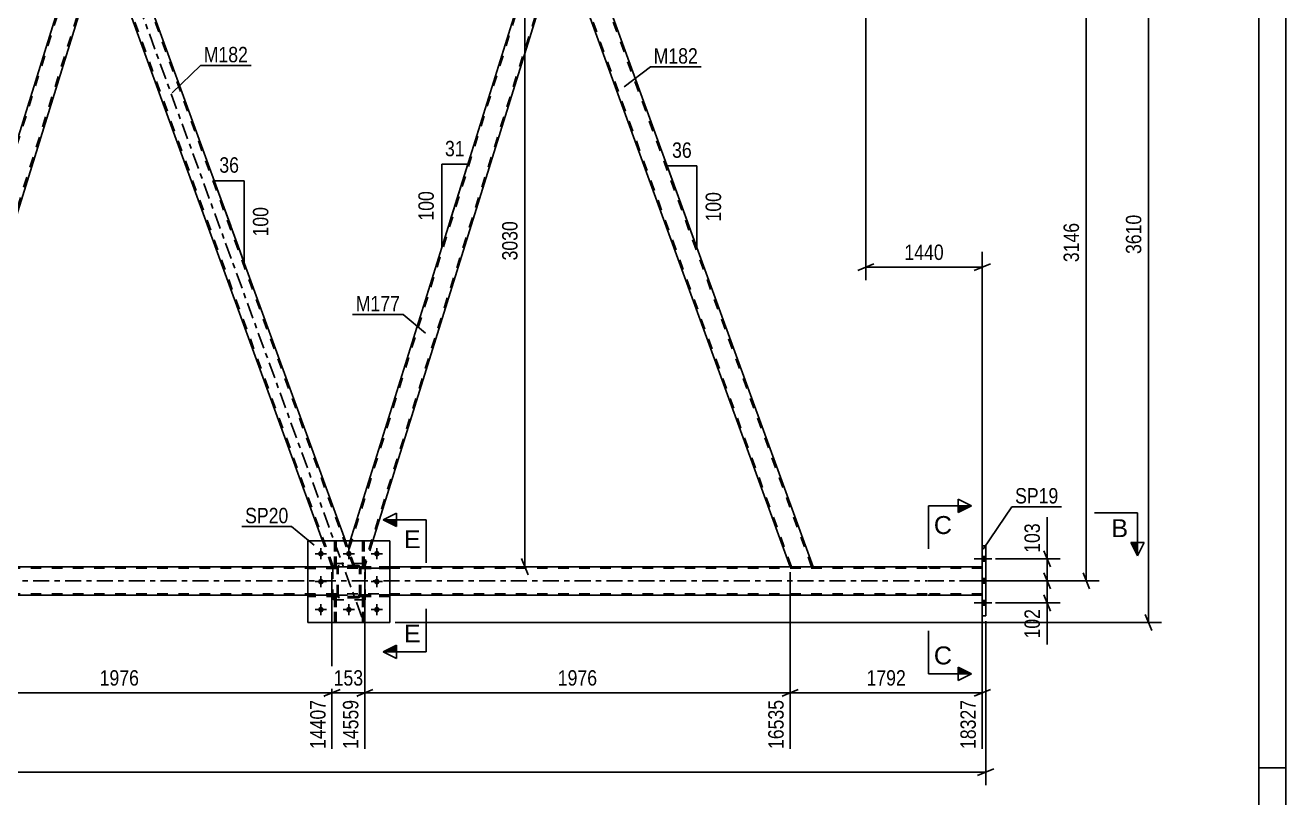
# Model space of a CAD drawing. Header units: millimetres. Extents: x 0 to 841, y 0 to 594.
# Drawn here: x 606.8 to 841, y 292.4 to 436.1 of the extents above; entities that cross this region are included whole.
import ezdxf

# ---------------------------------------------------------------- set-up
doc = ezdxf.new("R2010")
doc.units = ezdxf.units.MM
doc.linetypes.add('DXK_LINE_DOT2', pattern=[3.9198, 1.9599, -1.9599])
doc.linetypes.add('DXK_LINE_DOT3', pattern=[5.9187, 2.979, -0.9799, 0.9799, -0.9799])
doc.styles.add('Arial', font='ARIAL.TTF', dxfattribs={"height": 0.2})
doc.styles.add('Arial Narrow', font='ARIALN.TTF', dxfattribs={"height": 0.2})

# ---------------------------------------------------------------- blocks, each defined once
blk = doc.blocks.new('Unknown-814748436-1133')
at = {"color": 5, "linetype": 'Continuous'}
for p, q in [((841, 0), (841, 594)), ((836, 5), (836, 589)), ((841, 298), (836, 298))]:
    blk.add_line(p, q, dxfattribs=at)
blk = doc.blocks.new('Part-814748436-3235 - 3014')
at = {"color": 2, "linetype": 'Continuous'}
blk.add_line((664.57, 340.24), (664.25, 340.24), dxfattribs=at)
at = {"color": 7, "linetype": 'DXK_LINE_DOT2'}
for p, q in [((664.25, 340.24), (664.25, 335.39)), ((664.57, 335.39), (664.57, 340.24)), ((664.25, 335.99), (664.57, 335.99)), ((664.25, 335.39), (664.57, 335.39))]:
    blk.add_line(p, q, dxfattribs=at)
blk = doc.blocks.new('Part-814748436-3390 - 3014')
at = {"color": 7, "linetype": 'DXK_LINE_DOT2'}
for p, q in [((703.71, 456.64), (666.89, 338.52)), ((706.18, 452.76), (669.61, 335.42)), ((667.17, 340.24), (666.75, 338.89)), ((671.36, 340.24), (669.86, 335.42)), ((668.02, 335.42), (666.75, 338.89)), ((669.86, 335.42), (668.02, 335.42))]:
    blk.add_line(p, q, dxfattribs=at)
at = {"color": 2, "linetype": 'Continuous'}
for p, q in [((703.45, 456.64), (667.17, 340.24)), ((704.77, 456.64), (703.45, 456.64)), ((706.32, 452.39), (704.77, 456.64)), ((706.32, 452.39), (671.36, 340.24))]:
    blk.add_line(p, q, dxfattribs=at)
blk = doc.blocks.new('Part-814748436-3113 - 3014')
at = {"color": 7, "linetype": 'DXK_LINE_DOT2'}
for p, q in [((674.5, 330.2), (669.1, 330.2)), ((669.1, 330.2), (669.1, 329.88)), ((669.1, 329.88), (674.5, 329.88)), ((669.7, 329.88), (669.7, 330.2)), ((674.5, 329.88), (674.5, 330.2))]:
    blk.add_line(p, q, dxfattribs=at)
blk = doc.blocks.new('Part-814748436-3348 - 3014')
at = {"color": 7, "linetype": 'DXK_LINE_DOT2'}
for p, q in [((669.45, 325.04), (669.45, 329.87)), ((669.45, 329.87), (669.77, 329.87)), ((669.45, 329.27), (669.77, 329.27)), ((669.77, 329.87), (669.77, 325.04)), ((669.77, 325.04), (669.45, 325.04))]:
    blk.add_line(p, q, dxfattribs=at)
blk = doc.blocks.new('Part-814748436-3231 - 3014')
at = {"color": 7, "linetype": 'DXK_LINE_DOT2'}
for p, q in [((664.7, 335.4), (659.3, 335.4)), ((659.3, 335.08), (659.3, 335.4)), ((664.7, 335.08), (659.3, 335.08)), ((664.1, 335.08), (664.1, 335.4)), ((664.7, 335.4), (664.7, 335.08))]:
    blk.add_line(p, q, dxfattribs=at)
blk = doc.blocks.new('Part-814748436-3232 - 3014')
at = {"color": 7, "linetype": 'DXK_LINE_DOT2'}
for p, q in [((664.7, 330.2), (659.3, 330.2)), ((659.3, 329.88), (659.3, 330.2)), ((664.7, 329.88), (659.3, 329.88)), ((664.1, 329.88), (664.1, 330.2)), ((664.7, 330.2), (664.7, 329.88))]:
    blk.add_line(p, q, dxfattribs=at)
blk = doc.blocks.new('Part-814748436-3238 - 3014')
at = {"color": 2, "linetype": 'Continuous'}
blk.add_line((669.77, 340.24), (669.45, 340.24), dxfattribs=at)
at = {"color": 7, "linetype": 'DXK_LINE_DOT2'}
for p, q in [((669.45, 340.24), (669.45, 335.39)), ((669.77, 335.39), (669.77, 340.24)), ((669.45, 335.99), (669.77, 335.99)), ((669.45, 335.39), (669.77, 335.39))]:
    blk.add_line(p, q, dxfattribs=at)
blk = doc.blocks.new('Part-814748436-3241 - 3014')
at = {"color": 7, "linetype": 'DXK_LINE_DOT2'}
for p, q in [((664.57, 329.87), (664.25, 329.87)), ((664.25, 329.87), (664.25, 325.04)), ((664.25, 329.27), (664.57, 329.27)), ((664.57, 325.04), (664.57, 329.87)), ((664.25, 325.04), (664.57, 325.04))]:
    blk.add_line(p, q, dxfattribs=at)
blk = doc.blocks.new('Part-814748436-3242 - 3014')
at = {"color": 7, "linetype": 'DXK_LINE_DOT2'}
for p, q in [((674.5, 335.4), (669.1, 335.4)), ((669.1, 335.4), (669.1, 335.08)), ((669.1, 335.08), (674.5, 335.08)), ((669.7, 335.08), (669.7, 335.4)), ((674.5, 335.08), (674.5, 335.4))]:
    blk.add_line(p, q, dxfattribs=at)
blk = doc.blocks.new('Part-814748436-3247 - 3014')
at = {"color": 2, "linetype": 'Continuous'}
for p, q in [((674.5, 340.24), (659.3, 340.24)), ((659.3, 325.04), (659.3, 340.24)), ((674.5, 325.04), (674.5, 340.24)), ((674.5, 325.04), (659.3, 325.04))]:
    blk.add_line(p, q, dxfattribs=at)
blk = doc.blocks.new('Part-814748436-3248 - 3014')
at = {"color": 7, "linetype": 'DXK_LINE_DOT2'}
for p, q in [((669.1, 335.08), (669.1, 335.4)), ((669.1, 335.4), (674.5, 335.4)), ((674.5, 335.08), (669.1, 335.08)), ((669.7, 335.08), (669.7, 335.4)), ((674.5, 335.4), (674.5, 335.08))]:
    blk.add_line(p, q, dxfattribs=at)
blk = doc.blocks.new('Bolt-814748436-3249 - 3014')
at = {"linetype": 'Continuous'}
for points in [[(784.6, 337.32), (784.6, 336.44), (785.24, 336.44), (785.24, 337.32)], [(784.6, 337.32), (784.6, 336.44), (785.24, 336.44), (785.24, 337.32)], [(784.6, 337.32), (784.6, 336.44), (785.24, 336.44), (785.24, 337.32)], [(784.6, 333.22), (784.6, 332.34), (785.24, 332.34), (785.24, 333.22)], [(784.6, 333.22), (784.6, 332.34), (785.24, 332.34), (785.24, 333.22)], [(784.6, 329.12), (784.6, 328.24), (785.24, 328.24), (785.24, 329.12)], [(784.6, 329.12), (784.6, 328.24), (785.24, 328.24), (785.24, 329.12)], [(784.6, 329.12), (784.6, 328.24), (785.24, 328.24), (785.24, 329.12)]]:
    blk.add_hatch(color=1, dxfattribs=at).paths.add_polyline_path(points)
at = {"color": 1, "linetype": 'Continuous'}
for p, q in [((785.24, 337.32), (784.6, 337.32)), ((785.24, 337.32), (784.6, 337.32)), ((785.24, 337.32), (784.6, 337.32)), ((786.4, 336.88), (783.08, 336.88)), ((786.4, 336.88), (783.08, 336.88)), ((786.4, 336.88), (783.08, 336.88)), ((785.24, 336.44), (784.6, 336.44)), ((785.24, 336.44), (784.6, 336.44)), ((785.24, 336.44), (784.6, 336.44)), ((786.4, 332.78), (783.08, 332.78)), ((786.4, 332.78), (783.08, 332.78)), ((785.24, 333.22), (784.6, 333.22)), ((785.24, 333.22), (784.6, 333.22)), ((785.24, 332.34), (784.6, 332.34)), ((785.24, 332.34), (784.6, 332.34)), ((786.4, 328.68), (783.08, 328.68)), ((786.4, 328.68), (783.08, 328.68)), ((786.4, 328.68), (783.08, 328.68)), ((785.24, 329.12), (784.6, 329.12)), ((785.24, 329.12), (784.6, 329.12)), ((785.24, 329.12), (784.6, 329.12)), ((785.24, 328.24), (784.6, 328.24)), ((785.24, 328.24), (784.6, 328.24)), ((785.24, 328.24), (784.6, 328.24))]:
    blk.add_line(p, q, dxfattribs=at)
blk = doc.blocks.new('Part-814748436-3380 - 3014')
at = {"color": 2, "linetype": 'Continuous'}
for p, q in [((709.03, 456.64), (704.77, 456.64)), ((753.15, 335.42), (709.03, 456.64)), ((748.89, 335.42), (706.32, 452.39))]:
    blk.add_line(p, q, dxfattribs=at)
at = {"color": 7, "linetype": 'DXK_LINE_DOT2'}
for p, q in [((704.77, 456.64), (706.32, 452.39)), ((749.15, 335.42), (705.03, 456.64)), ((752.89, 335.42), (708.77, 456.64)), ((748.89, 335.42), (753.15, 335.42))]:
    blk.add_line(p, q, dxfattribs=at)
blk = doc.blocks.new('Part-814748436-3257 - 3014')
at = {"color": 7, "linetype": 'DXK_LINE_DOT3'}
blk.add_line((669.31, 326.03), (618.35, 466.04), dxfattribs=at)
at = {"color": 2, "linetype": 'Continuous'}
for p, q in [((623.89, 456.64), (619.64, 456.64)), ((666.26, 340.24), (623.89, 456.64)), ((662.01, 340.24), (621.19, 452.39))]:
    blk.add_line(p, q, dxfattribs=at)
at = {"color": 7, "linetype": 'DXK_LINE_DOT2'}
for p, q in [((619.64, 456.64), (621.19, 452.39)), ((664.01, 335.42), (619.89, 456.64)), ((667.76, 335.42), (623.64, 456.64)), ((663.76, 335.42), (662.01, 340.24)), ((668.02, 335.42), (666.26, 340.24)), ((668.02, 335.42), (663.76, 335.42))]:
    blk.add_line(p, q, dxfattribs=at)
blk = doc.blocks.new('Part-814748436-3258 - 3014')
at = {"color": 7, "linetype": 'DXK_LINE_DOT2'}
for p, q in [((664.7, 335.4), (659.3, 335.4)), ((659.3, 335.4), (659.3, 335.08)), ((664.7, 335.08), (659.3, 335.08)), ((664.1, 335.08), (664.1, 335.4)), ((664.7, 335.08), (664.7, 335.4))]:
    blk.add_line(p, q, dxfattribs=at)
blk = doc.blocks.new('Part-814748436-3263 - 3014')
at = {"color": 7, "linetype": 'DXK_LINE_DOT2'}
for p, q in [((669.1, 329.88), (669.1, 330.2)), ((669.1, 330.2), (674.5, 330.2)), ((674.5, 329.88), (669.1, 329.88)), ((669.7, 329.88), (669.7, 330.2)), ((674.5, 330.2), (674.5, 329.88))]:
    blk.add_line(p, q, dxfattribs=at)
blk = doc.blocks.new('Part-814748436-3264 - 3014')
at = {"color": 7, "linetype": 'DXK_LINE_DOT2'}
for p, q in [((659.3, 340.24), (674.5, 340.24)), ((659.3, 340.24), (659.3, 325.04)), ((674.5, 340.24), (674.5, 325.04)), ((659.3, 325.04), (674.5, 325.04))]:
    blk.add_line(p, q, dxfattribs=at)
blk = doc.blocks.new('Part-814748436-3292 - 3014')
at = {"color": 7, "linetype": 'DXK_LINE_DOT2'}
for p, q in [((774.38, 335.18), (99.23, 335.18)), ((674.5, 335.42), (659.3, 335.42)), ((784.6, 335.18), (774.48, 335.18)), ((784.6, 335.42), (784.6, 330.14)), ((774.38, 330.38), (99.23, 330.38)), ((784.6, 330.38), (774.48, 330.38)), ((674.5, 330.14), (659.3, 330.14))]:
    blk.add_line(p, q, dxfattribs=at)
at = {"color": 2, "linetype": 'Continuous'}
for p, q in [((659.3, 335.42), (504.23, 335.42)), ((774.38, 335.42), (674.5, 335.42)), ((784.6, 335.42), (774.48, 335.42)), ((659.3, 330.14), (504.23, 330.14)), ((774.38, 330.14), (674.5, 330.14)), ((784.6, 330.14), (774.48, 330.14))]:
    blk.add_line(p, q, dxfattribs=at)
at = {"color": 7, "linetype": 'DXK_LINE_DOT3'}
for p, q in [((99.23, 332.78), (774.38, 332.78)), ((774.48, 332.78), (784.6, 332.78))]:
    blk.add_line(p, q, dxfattribs=at)
blk = doc.blocks.new('Part-814748436-3354 - 3014')
at = {"color": 7, "linetype": 'DXK_LINE_DOT2'}
for p, q in [((669.45, 335.39), (669.45, 340.24)), ((669.45, 340.24), (669.77, 340.24)), ((669.77, 340.24), (669.77, 335.39)), ((669.45, 335.99), (669.77, 335.99)), ((669.77, 335.39), (669.45, 335.39))]:
    blk.add_line(p, q, dxfattribs=at)
blk = doc.blocks.new('Part-814748436-3436 - 3014')
at = {"color": 7, "linetype": 'DXK_LINE_DOT2'}
for p, q in [((669.77, 329.87), (669.45, 329.87)), ((669.45, 329.87), (669.45, 325.04)), ((669.45, 329.27), (669.77, 329.27)), ((669.77, 325.04), (669.77, 329.87)), ((669.45, 325.04), (669.77, 325.04))]:
    blk.add_line(p, q, dxfattribs=at)
blk = doc.blocks.new('Part-814748436-3308 - 3014')
at = {"color": 7, "linetype": 'DXK_LINE_DOT2'}
for p, q in [((664.7, 330.2), (659.3, 330.2)), ((659.3, 330.2), (659.3, 329.88)), ((664.7, 329.88), (659.3, 329.88)), ((664.1, 329.88), (664.1, 330.2)), ((664.7, 329.88), (664.7, 330.2))]:
    blk.add_line(p, q, dxfattribs=at)
blk = doc.blocks.new('Bolt-814748436-3432 - 3014')
at = {"color": 1, "linetype": 'Continuous'}
for p, q in [((660.66, 337.84), (661.35, 337.84)), ((661.7, 338.88), (661.7, 338.19)), ((661.7, 336.8), (661.7, 337.49)), ((662.74, 337.84), (662.05, 337.84)), ((665.86, 337.84), (666.55, 337.84)), ((666.9, 338.88), (666.9, 338.19)), ((666.9, 336.8), (666.9, 337.49)), ((667.94, 337.84), (667.25, 337.84)), ((671.06, 337.84), (671.75, 337.84)), ((672.1, 338.88), (672.1, 338.19)), ((672.1, 336.8), (672.1, 337.49)), ((673.14, 337.84), (672.45, 337.84)), ((660.66, 332.64), (661.35, 332.64)), ((661.7, 333.68), (661.7, 332.99)), ((662.74, 332.64), (662.05, 332.64)), ((671.06, 332.64), (671.75, 332.64)), ((672.1, 333.68), (672.1, 332.99)), ((673.14, 332.64), (672.45, 332.64)), ((661.7, 331.6), (661.7, 332.29)), ((672.1, 331.6), (672.1, 332.29)), ((661.7, 328.48), (661.7, 327.79)), ((666.9, 328.48), (666.9, 327.79)), ((672.1, 328.48), (672.1, 327.79)), ((660.66, 327.44), (661.35, 327.44)), ((661.7, 326.4), (661.7, 327.09)), ((662.74, 327.44), (662.05, 327.44)), ((665.86, 327.44), (666.55, 327.44)), ((666.9, 326.4), (666.9, 327.09)), ((667.94, 327.44), (667.25, 327.44)), ((671.06, 327.44), (671.75, 327.44)), ((672.1, 326.4), (672.1, 327.09)), ((673.14, 327.44), (672.45, 327.44))]:
    blk.add_line(p, q, dxfattribs=at)
blk = doc.blocks.new('Part-814748436-3334 - 3014')
at = {"color": 7, "linetype": 'DXK_LINE_DOT2'}
for p, q in [((664.7, 335.16), (664.74, 335.34)), ((664.74, 335.34), (664.7, 335.16)), ((664.7, 330.12), (664.7, 335.16)), ((664.94, 335.16), (664.96, 335.25)), ((664.94, 330.12), (664.94, 335.16)), ((664.96, 335.25), (665.01, 335.33)), ((665, 335.6), (665.18, 335.64)), ((665.18, 335.64), (665, 335.6)), ((665.01, 335.33), (665.09, 335.38)), ((665.09, 335.38), (665.18, 335.4)), ((668.62, 335.64), (665.18, 335.64)), ((665.18, 335.4), (668.62, 335.4)), ((668.62, 335.64), (668.8, 335.6)), ((668.8, 335.6), (668.62, 335.64)), ((668.62, 335.4), (668.71, 335.38)), ((668.71, 335.38), (668.79, 335.33)), ((668.79, 335.33), (668.84, 335.25)), ((668.84, 335.25), (668.86, 335.16)), ((668.86, 330.12), (668.86, 335.16)), ((669.06, 335.34), (669.1, 335.16)), ((669.1, 335.16), (669.06, 335.34)), ((669.1, 330.12), (669.1, 335.16)), ((664.74, 329.93), (664.7, 330.12)), ((664.7, 330.12), (664.74, 329.93)), ((664.96, 330.03), (664.94, 330.12)), ((665.01, 329.95), (664.96, 330.03)), ((665.18, 329.64), (665, 329.67)), ((665, 329.67), (665.18, 329.64)), ((665.09, 329.9), (665.01, 329.95)), ((665.18, 329.88), (665.09, 329.9)), ((668.62, 329.88), (665.18, 329.88)), ((668.62, 329.64), (665.18, 329.64)), ((668.71, 329.9), (668.62, 329.88)), ((668.8, 329.67), (668.62, 329.64)), ((668.62, 329.64), (668.8, 329.67)), ((668.79, 329.95), (668.71, 329.9)), ((668.84, 330.03), (668.79, 329.95)), ((668.86, 330.12), (668.84, 330.03)), ((669.1, 330.12), (669.06, 329.93)), ((669.06, 329.93), (669.1, 330.12))]:
    blk.add_line(p, q, dxfattribs=at)
at = {"color": 7, "linetype": 'DXK_LINE_DOT3'}
blk.add_line((666.9, 332.64), (666.9, 332.64), dxfattribs=at)
at = {"color": 7, "linetype": 'DXK_LINE_DOT2'}
for centre, start, end in [((665.18, 335.16), 112.5, 157.5), ((665.18, 335.16), 112.5, 157.5), ((668.62, 335.16), 22.5, 67.5), ((668.62, 335.16), 22.5, 67.5), ((665.18, 330.12), 202.5, 247.5), ((665.18, 330.12), 202.5, 247.5), ((668.62, 330.12), 292.5, 337.5), ((668.62, 330.12), 292.5, 337.5)]:
    blk.add_arc(centre, 0.48, start, end, dxfattribs=at)
blk = doc.blocks.new('Part-814748436-3351 - 3014')
at = {"color": 7, "linetype": 'DXK_LINE_DOT2'}
for p, q in [((664.25, 325.04), (664.25, 329.87)), ((664.25, 329.87), (664.57, 329.87)), ((664.25, 329.27), (664.57, 329.27)), ((664.57, 329.87), (664.57, 325.04)), ((664.57, 325.04), (664.25, 325.04))]:
    blk.add_line(p, q, dxfattribs=at)
blk = doc.blocks.new('Part-814748436-3357 - 3014')
at = {"color": 7, "linetype": 'DXK_LINE_DOT2'}
for p, q in [((664.25, 335.39), (664.25, 340.24)), ((664.25, 340.24), (664.57, 340.24)), ((664.57, 340.24), (664.57, 335.39)), ((664.25, 335.99), (664.57, 335.99)), ((664.57, 335.39), (664.25, 335.39))]:
    blk.add_line(p, q, dxfattribs=at)
blk = doc.blocks.new('Part-814748436-3375 - 3014')
at = {"color": 2, "linetype": 'Continuous'}
for p, q in [((618.32, 456.64), (581.62, 338.89)), ((619.64, 456.64), (618.32, 456.64)), ((619.64, 456.64), (621.19, 452.39)), ((621.19, 452.39), (584.73, 335.42)), ((582.88, 335.42), (581.62, 338.89))]:
    blk.add_line(p, q, dxfattribs=at)
at = {"color": 7, "linetype": 'DXK_LINE_DOT2'}
for p, q in [((618.57, 456.64), (581.75, 338.52)), ((621.05, 452.76), (584.47, 335.42)), ((584.73, 335.42), (582.88, 335.42))]:
    blk.add_line(p, q, dxfattribs=at)
blk = doc.blocks.new('Part-814748436-3420 - 3014')
at = {"color": 7, "linetype": 'DXK_LINE_DOT2'}
for p, q in [((664.7, 335.16), (664.74, 335.34)), ((664.74, 335.34), (664.7, 335.16)), ((664.7, 330.12), (664.7, 335.16)), ((664.94, 335.16), (664.96, 335.25)), ((664.94, 330.12), (664.94, 335.16)), ((664.96, 335.25), (665.01, 335.33)), ((665, 335.6), (665.18, 335.64)), ((665.18, 335.64), (665, 335.6)), ((665.01, 335.33), (665.09, 335.38)), ((665.09, 335.38), (665.18, 335.4)), ((668.62, 335.64), (665.18, 335.64)), ((665.18, 335.4), (668.62, 335.4)), ((668.62, 335.64), (668.8, 335.6)), ((668.8, 335.6), (668.62, 335.64)), ((668.62, 335.4), (668.71, 335.38)), ((668.71, 335.38), (668.79, 335.33)), ((668.79, 335.33), (668.84, 335.25)), ((668.84, 335.25), (668.86, 335.16)), ((668.86, 330.12), (668.86, 335.16)), ((669.06, 335.34), (669.1, 335.16)), ((669.1, 335.16), (669.06, 335.34)), ((669.1, 330.12), (669.1, 335.16)), ((664.74, 329.93), (664.7, 330.12)), ((664.7, 330.12), (664.74, 329.93)), ((664.96, 330.03), (664.94, 330.12)), ((665.01, 329.95), (664.96, 330.03)), ((665.18, 329.64), (665, 329.67)), ((665, 329.67), (665.18, 329.64)), ((665.09, 329.9), (665.01, 329.95)), ((665.18, 329.88), (665.09, 329.9)), ((668.62, 329.88), (665.18, 329.88)), ((668.62, 329.64), (665.18, 329.64)), ((668.71, 329.9), (668.62, 329.88)), ((668.8, 329.67), (668.62, 329.64)), ((668.62, 329.64), (668.8, 329.67)), ((668.79, 329.95), (668.71, 329.9)), ((668.84, 330.03), (668.79, 329.95)), ((668.86, 330.12), (668.84, 330.03)), ((669.1, 330.12), (669.06, 329.93)), ((669.06, 329.93), (669.1, 330.12))]:
    blk.add_line(p, q, dxfattribs=at)
at = {"color": 7, "linetype": 'DXK_LINE_DOT3'}
blk.add_line((666.9, 332.64), (666.9, 332.64), dxfattribs=at)
at = {"color": 7, "linetype": 'DXK_LINE_DOT2'}
for centre, start, end in [((665.18, 335.16), 112.5, 157.5), ((665.18, 335.16), 112.5, 157.5), ((668.62, 335.16), 22.5, 67.5), ((668.62, 335.16), 22.5, 67.5), ((665.18, 330.12), 202.5, 247.5), ((665.18, 330.12), 202.5, 247.5), ((668.62, 330.12), 292.5, 337.5), ((668.62, 330.12), 292.5, 337.5)]:
    blk.add_arc(centre, 0.48, start, end, dxfattribs=at)
blk = doc.blocks.new('Part-814748436-3421 - 3014')
at = {"color": 7, "linetype": 'DXK_LINE_DOT2'}
for p, q in [((669.9, 336.04), (663.9, 336.04)), ((663.9, 329.24), (663.9, 336.04)), ((669.9, 329.24), (669.9, 336.04)), ((669.9, 329.24), (663.9, 329.24))]:
    blk.add_line(p, q, dxfattribs=at)
blk = doc.blocks.new('Part-814748436-3422 - 3014')
at = {"color": 7, "linetype": 'DXK_LINE_DOT2'}
for p, q in [((669.9, 336.04), (663.9, 336.04)), ((663.9, 329.24), (663.9, 336.04)), ((669.9, 329.24), (669.9, 336.04)), ((669.9, 329.24), (663.9, 329.24))]:
    blk.add_line(p, q, dxfattribs=at)
blk = doc.blocks.new('Part-814748436-3428 - 3014')
at = {"color": 2, "linetype": 'Continuous'}
for p, q in [((785.24, 339.28), (784.6, 339.28)), ((784.6, 339.28), (784.6, 326.28)), ((785.24, 326.28), (785.24, 339.28)), ((785.24, 326.28), (784.6, 326.28))]:
    blk.add_line(p, q, dxfattribs=at)
blk = doc.blocks.new('Bolt-814748436-3433 - 3014')
at = {"linetype": 'Continuous'}
for points in [[(662.22, 337.84, -1), (661.18, 337.84, -1)], [(667.42, 337.84, -1), (666.38, 337.84, -1)], [(672.62, 337.84, -1), (671.58, 337.84, -1)], [(662.22, 332.64, -1), (661.18, 332.64, -1)], [(672.62, 332.64, -1), (671.58, 332.64, -1)], [(662.22, 327.44, -1), (661.18, 327.44, -1)], [(667.42, 327.44, -1), (666.38, 327.44, -1)], [(672.62, 327.44, -1), (671.58, 327.44, -1)]]:
    blk.add_hatch(color=1, dxfattribs=at).paths.add_polyline_path(points)
at = {"color": 1, "linetype": 'Continuous'}
for p, q in [((662.74, 337.84), (660.66, 337.84)), ((661.7, 338.88), (661.7, 336.8)), ((667.94, 337.84), (665.86, 337.84)), ((666.9, 338.88), (666.9, 336.8)), ((673.14, 337.84), (671.06, 337.84)), ((672.1, 338.88), (672.1, 336.8)), ((662.74, 332.64), (660.66, 332.64)), ((661.7, 333.68), (661.7, 331.6)), ((673.14, 332.64), (671.06, 332.64)), ((672.1, 333.68), (672.1, 331.6)), ((661.7, 328.48), (661.7, 326.4)), ((666.9, 328.48), (666.9, 326.4)), ((672.1, 328.48), (672.1, 326.4)), ((662.74, 327.44), (660.66, 327.44)), ((667.94, 327.44), (665.86, 327.44)), ((673.14, 327.44), (671.06, 327.44))]:
    blk.add_line(p, q, dxfattribs=at)
blk = doc.blocks.new('StraightDimension-814748436-3698 - 3014')
at = {"color": 7, "linetype": 'Continuous'}
for p, q in [((804.52, 457.14), (803.32, 460.14)), ((764.62, 458.64), (806.32, 458.64)), ((803.92, 332.78), (803.92, 458.64)), ((786.24, 332.78), (806.32, 332.78)), ((803.32, 334.28), (804.52, 331.28))]:
    blk.add_line(p, q, dxfattribs=at)
at = {"color": 0}
blk.add_wipeout([(803.17, 399.97), (798.97, 399.97), (798.97, 391.46), (803.17, 391.46)], dxfattribs=at)
at = {"color": 3, "style": 'Arial Narrow'}
blk.add_text('3146', height=2.863, rotation=90.0002, dxfattribs=at).set_placement((802.57, 392.06))
blk = doc.blocks.new('StraightDimension-814748436-4026 - 3014')
at = {"color": 7, "linetype": 'Continuous'}
for p, q in [((785.24, 325.28), (785.24, 294.81)), ((783.74, 296.61), (786.74, 297.81)), ((47.5, 297.21), (785.24, 297.21))]:
    blk.add_line(p, q, dxfattribs=at)
blk = doc.blocks.new('StraightDimension-814748436-4037 - 3014')
at = {"color": 7, "linetype": 'Continuous'}
for p, q in [((762.98, 455.64), (762.98, 388.72)), ((784.6, 336.42), (784.6, 393.97)), ((764.48, 391.72), (761.48, 390.52)), ((783.1, 390.52), (786.1, 391.72)), ((762.98, 391.12), (784.6, 391.12))]:
    blk.add_line(p, q, dxfattribs=at)
at = {"color": 0}
blk.add_wipeout([(778.04, 391.87), (778.04, 396.07), (769.53, 396.07), (769.53, 391.87)], dxfattribs=at)
at = {"color": 3, "style": 'Arial Narrow'}
blk.add_text('1440', height=2.863, dxfattribs=at).set_placement((770.13, 392.47))
blk = doc.blocks.new('StraightDimension-814748436-4535 - 3014')
at = {"color": 7, "linetype": 'Continuous'}
for p, q in [((700.19, 455.14), (698.99, 458.14)), ((719.05, 456.64), (696.74, 456.64)), ((699.59, 335.42), (699.59, 456.64)), ((723.73, 335.42), (696.74, 335.42)), ((698.99, 336.92), (700.19, 333.92))]:
    blk.add_line(p, q, dxfattribs=at)
at = {"color": 0}
blk.add_wipeout([(698.84, 400.29), (694.64, 400.29), (694.64, 391.78), (698.84, 391.78)], dxfattribs=at)
at = {"color": 3, "style": 'Arial Narrow'}
blk.add_text('3030', height=2.863, rotation=90.0002, dxfattribs=at).set_placement((698.24, 392.38))
blk = doc.blocks.new('StraightDimension-814748436-17158 - 3014')
at = {"color": 7, "linetype": 'Continuous'}
for p, q in [((796.05, 338.38), (797.25, 335.38)), ((787.03, 336.88), (799.05, 336.88)), ((796.65, 332.78), (796.65, 336.88)), ((787.03, 332.78), (799.05, 332.78)), ((797.25, 331.28), (796.05, 334.28))]:
    blk.add_line(p, q, dxfattribs=at)
at = {"color": 0}
blk.add_wipeout([(795.9, 344.09), (791.7, 344.09), (791.7, 337.41), (795.9, 337.41)], dxfattribs=at)
at = {"color": 7, "linetype": 'Continuous'}
blk.add_line((796.65, 336.88), (796.65, 344.62), dxfattribs=at)
blk.add_line((796.65, 336.88), (796.65, 344.62), dxfattribs=at)
at = {"color": 3, "style": 'Arial Narrow'}
blk.add_text('103', height=2.863, rotation=90.0002, dxfattribs=at).set_placement((795.3, 338.01))
blk = doc.blocks.new('AngleDimension-814748436-17277 - 3014')
at = {"color": 7, "linetype": 'Continuous'}
for p, q in [((731.12, 395.94), (726.02, 409.97)), ((731.56, 409.97), (726.02, 409.97)), ((731.56, 394.75), (726.02, 409.97)), ((731.56, 394.75), (731.56, 409.97))]:
    blk.add_line(p, q, dxfattribs=at)
at = {"color": 0}
for points in [[(731.21, 410.87), (731.21, 415.07), (726.36, 415.07), (726.36, 410.87)], [(736.66, 405.7), (732.46, 405.7), (732.46, 399.02), (736.66, 399.02)]]:
    blk.add_wipeout(points, dxfattribs=at)
at = {"color": 3, "style": 'Arial Narrow'}
blk.add_text('36', height=2.863, dxfattribs=at).set_placement((726.96, 411.47))
blk.add_text('100', height=2.863, rotation=90.0002, dxfattribs=at).set_placement((736.06, 399.62))
blk = doc.blocks.new('AngleDimension-814748436-17263 - 3014')
at = {"color": 7, "linetype": 'Continuous'}
for p, q in [((644.95, 398.81), (641.89, 407.2)), ((647.43, 407.2), (641.89, 407.2)), ((647.43, 391.97), (641.89, 407.2)), ((647.43, 391.97), (647.43, 407.2))]:
    blk.add_line(p, q, dxfattribs=at)
at = {"color": 0}
for points in [[(647.09, 408.1), (647.09, 412.3), (642.23, 412.3), (642.23, 408.1)], [(652.53, 402.93), (648.33, 402.93), (648.33, 396.24), (652.53, 396.24)]]:
    blk.add_wipeout(points, dxfattribs=at)
at = {"color": 3, "style": 'Arial Narrow'}
blk.add_text('36', height=2.863, dxfattribs=at).set_placement((642.83, 408.7))
blk.add_text('100', height=2.863, rotation=90.0002, dxfattribs=at).set_placement((651.93, 396.84))
blk = doc.blocks.new('StraightDimension-814748436-17159 - 3014')
at = {"color": 7, "linetype": 'Continuous'}
for p, q in [((787.03, 332.78), (799.05, 332.78)), ((796.05, 334.28), (797.25, 331.28)), ((796.65, 328.68), (796.65, 332.78)), ((787.03, 328.68), (799.05, 328.68)), ((797.25, 327.18), (796.05, 330.18))]:
    blk.add_line(p, q, dxfattribs=at)
at = {"color": 0}
blk.add_wipeout([(795.9, 328.16), (791.7, 328.16), (791.7, 321.47), (795.9, 321.47)], dxfattribs=at)
at = {"color": 7, "linetype": 'Continuous'}
blk.add_line((796.65, 328.68), (796.65, 320.95), dxfattribs=at)
blk.add_line((796.65, 328.68), (796.65, 320.95), dxfattribs=at)
at = {"color": 3, "style": 'Arial Narrow'}
blk.add_text('102', height=2.863, rotation=90.0002, dxfattribs=at).set_placement((795.3, 322.07))
blk = doc.blocks.new('AngleDimension-814748436-3528 - 3014')
at = {"color": 7, "linetype": 'Continuous'}
for p, q in [((684.18, 410.26), (689, 410.26)), ((684.18, 394.8), (689, 410.26)), ((684.18, 394.8), (684.18, 410.26)), ((685.69, 399.64), (689, 410.26))]:
    blk.add_line(p, q, dxfattribs=at)
at = {"color": 0}
for points in [[(689.02, 411.16), (689.02, 415.36), (684.16, 415.36), (684.16, 411.16)], [(683.28, 405.87), (679.08, 405.87), (679.08, 399.19), (683.28, 399.19)]]:
    blk.add_wipeout(points, dxfattribs=at)
at = {"color": 3, "style": 'Arial Narrow'}
blk.add_text('31', height=2.863, dxfattribs=at).set_placement((684.76, 411.76))
blk.add_text('100', height=2.863, rotation=90.0002, dxfattribs=at).set_placement((682.68, 399.79))
blk = doc.blocks.new('StraightDimension-814748436-3628 - 3014')
at = {"color": 7, "linetype": 'Continuous'}
for p, q in [((816.1, 467.94), (814.9, 470.94)), ((761.66, 469.44), (817.9, 469.44)), ((815.5, 325.04), (815.5, 469.44)), ((814.9, 326.54), (816.1, 323.54)), ((675.5, 325.04), (817.9, 325.04))]:
    blk.add_line(p, q, dxfattribs=at)
at = {"color": 0}
blk.add_wipeout([(814.75, 401.5), (810.55, 401.5), (810.55, 392.98), (814.75, 392.98)], dxfattribs=at)
at = {"color": 3, "style": 'Arial Narrow'}
blk.add_text('3610', height=2.863, rotation=90.0002, dxfattribs=at).set_placement((814.15, 393.58))
blk = doc.blocks.new('StraightDimension-814748436-3901 - 3014')
at = {"color": 7, "linetype": 'Continuous'}
for p, q in [((584.73, 334.42), (584.73, 301.52)), ((663.76, 334.42), (663.76, 301.52)), ((586.23, 312.56), (583.23, 311.36)), ((584.73, 311.96), (663.76, 311.96)), ((662.26, 311.36), (665.26, 312.56))]:
    blk.add_line(p, q, dxfattribs=at)
at = {"color": 0}
blk.add_wipeout([(628.5, 312.71), (628.5, 316.91), (619.99, 316.91), (619.99, 312.71)], dxfattribs=at)
at = {"color": 0, "linetype": 'Continuous'}
blk.add_wipeout([(663.16, 311.26), (658.96, 311.26), (658.96, 300.92), (663.16, 300.92)], dxfattribs=at)
at = {"color": 3, "style": 'Arial Narrow'}
blk.add_text('1976', height=2.863, dxfattribs=at).set_placement((620.59, 313.31))
at = {"color": 3, "linetype": 'Continuous', "style": 'Arial Narrow'}
blk.add_text('14407', height=2.863, rotation=90.0002, dxfattribs=at).set_placement((662.56, 301.52))
blk = doc.blocks.new('StraightDimension-814748436-3920 - 3014')
at = {"color": 7, "linetype": 'Continuous'}
for p, q in [((663.76, 334.42), (663.76, 301.52)), ((669.86, 334.42), (669.86, 301.52)), ((662.26, 311.36), (665.26, 312.56)), ((663.76, 311.96), (669.86, 311.96)), ((671.36, 312.56), (668.36, 311.36))]:
    blk.add_line(p, q, dxfattribs=at)
at = {"color": 0}
blk.add_wipeout([(670.15, 312.71), (670.15, 316.91), (663.47, 316.91), (663.47, 312.71)], dxfattribs=at)
at = {"color": 0, "linetype": 'Continuous'}
blk.add_wipeout([(669.26, 311.26), (665.06, 311.26), (665.06, 300.92), (669.26, 300.92)], dxfattribs=at)
at = {"color": 3, "style": 'Arial Narrow'}
blk.add_text('153', height=2.863, dxfattribs=at).set_placement((664.07, 313.31))
at = {"color": 3, "linetype": 'Continuous', "style": 'Arial Narrow'}
blk.add_text('14559', height=2.863, rotation=90.0002, dxfattribs=at).set_placement((668.66, 301.52))
blk = doc.blocks.new('StraightDimension-814748436-3939 - 3014')
at = {"color": 7, "linetype": 'Continuous'}
for p, q in [((669.86, 334.42), (669.86, 301.52)), ((748.89, 334.42), (748.89, 301.52)), ((671.36, 312.56), (668.36, 311.36)), ((669.86, 311.96), (748.89, 311.96)), ((747.39, 311.36), (750.39, 312.56))]:
    blk.add_line(p, q, dxfattribs=at)
at = {"color": 0}
blk.add_wipeout([(713.63, 312.71), (713.63, 316.91), (705.12, 316.91), (705.12, 312.71)], dxfattribs=at)
at = {"color": 0, "linetype": 'Continuous'}
blk.add_wipeout([(748.29, 311.26), (744.09, 311.26), (744.09, 300.92), (748.29, 300.92)], dxfattribs=at)
at = {"color": 3, "style": 'Arial Narrow'}
blk.add_text('1976', height=2.863, dxfattribs=at).set_placement((705.72, 313.31))
at = {"color": 3, "linetype": 'Continuous', "style": 'Arial Narrow'}
blk.add_text('16535', height=2.863, rotation=90.0002, dxfattribs=at).set_placement((747.69, 301.52))
blk = doc.blocks.new('StraightDimension-814748436-3958 - 3014')
at = {"color": 7, "linetype": 'Continuous'}
for p, q in [((748.89, 334.42), (748.89, 301.52)), ((784.6, 329.14), (784.6, 301.52)), ((750.39, 312.56), (747.39, 311.36)), ((748.89, 311.96), (784.6, 311.96)), ((783.1, 311.36), (786.1, 312.56))]:
    blk.add_line(p, q, dxfattribs=at)
at = {"color": 0}
blk.add_wipeout([(771, 312.71), (771, 316.91), (762.49, 316.91), (762.49, 312.71)], dxfattribs=at)
at = {"color": 0, "linetype": 'Continuous'}
blk.add_wipeout([(784, 311.26), (779.8, 311.26), (779.8, 300.92), (784, 300.92)], dxfattribs=at)
at = {"color": 3, "style": 'Arial Narrow'}
blk.add_text('1792', height=2.863, dxfattribs=at).set_placement((763.09, 313.31))
at = {"color": 3, "linetype": 'Continuous', "style": 'Arial Narrow'}
blk.add_text('18327', height=2.863, rotation=90.0002, dxfattribs=at).set_placement((783.4, 301.52))
blk = doc.blocks.new('Mark-814748436-3253 - 3014')
at = {"color": 0}
blk.add_wipeout([(648.15, 429.24), (648.15, 432.24), (639.93, 432.24), (639.93, 429.24)], dxfattribs=at)
blk.add_wipeout([(648.15, 429.24), (648.15, 432.24), (639.93, 432.24), (639.93, 429.24)], dxfattribs=at)
at = {"color": 30, "linetype": 'Continuous'}
for p, q in [((634.09, 423.54), (639.33, 428.64)), ((639.33, 428.64), (648.75, 428.64))]:
    blk.add_line(p, q, dxfattribs=at)
at = {"color": 3, "style": 'Arial Narrow'}
blk.add_text('M182', height=2.863, dxfattribs=at).set_placement((639.93, 429.24))
blk = doc.blocks.new('Mark-814748436-3243 - 3014')
at = {"color": 0}
blk.add_wipeout([(655.66, 343.5), (655.66, 346.5), (647.62, 346.5), (647.62, 343.5)], dxfattribs=at)
blk.add_wipeout([(655.66, 343.5), (655.66, 346.5), (647.62, 346.5), (647.62, 343.5)], dxfattribs=at)
at = {"color": 30, "linetype": 'Continuous'}
for p in [(647.02, 342.9), (660.45, 339.44)]:
    blk.add_line(p, (656.26, 342.9), dxfattribs=at)
at = {"color": 3, "style": 'Arial Narrow'}
blk.add_text('SP20', height=2.863, dxfattribs=at).set_placement((647.62, 343.5))
blk = doc.blocks.new('Mark-814748436-3376 - 3014')
at = {"color": 0}
blk.add_wipeout([(731.76, 428.99), (731.76, 431.99), (723.53, 431.99), (723.53, 428.99)], dxfattribs=at)
blk.add_wipeout([(731.76, 428.99), (731.76, 431.99), (723.53, 431.99), (723.53, 428.99)], dxfattribs=at)
at = {"color": 30, "linetype": 'Continuous'}
for p, q in [((718.07, 424.7), (722.93, 428.39)), ((722.93, 428.39), (732.36, 428.39))]:
    blk.add_line(p, q, dxfattribs=at)
at = {"color": 3, "style": 'Arial Narrow'}
blk.add_text('M182', height=2.863, dxfattribs=at).set_placement((723.53, 428.99))
blk = doc.blocks.new('Mark-814748436-3386 - 3014')
at = {"color": 0}
blk.add_wipeout([(676.4, 382.92), (676.4, 385.92), (668.18, 385.92), (668.18, 382.92)], dxfattribs=at)
blk.add_wipeout([(676.4, 382.92), (676.4, 385.92), (668.18, 385.92), (668.18, 382.92)], dxfattribs=at)
at = {"color": 30, "linetype": 'Continuous'}
for p in [(667.58, 382.32), (681.12, 378.85)]:
    blk.add_line(p, (677, 382.32), dxfattribs=at)
at = {"color": 3, "style": 'Arial Narrow'}
blk.add_text('M177', height=2.863, dxfattribs=at).set_placement((668.18, 382.92))
blk = doc.blocks.new('Mark-814748436-3424 - 3014')
at = {"color": 0}
blk.add_wipeout([(798.74, 347.18), (798.74, 350.18), (790.7, 350.18), (790.7, 347.18)], dxfattribs=at)
blk.add_wipeout([(798.74, 347.18), (798.74, 350.18), (790.7, 350.18), (790.7, 347.18)], dxfattribs=at)
at = {"color": 30, "linetype": 'Continuous'}
for p, q in [((784.75, 338.71), (790.1, 346.58)), ((790.1, 346.58), (799.34, 346.58))]:
    blk.add_line(p, q, dxfattribs=at)
at = {"color": 3, "style": 'Arial Narrow'}
blk.add_text('SP19', height=2.863, dxfattribs=at).set_placement((790.7, 347.18))
blk = doc.blocks.new('SectionMark-814748436-4742 - 3014')
at = {"linetype": 'Continuous'}
for points in [[(675.75, 344.12), (675.75, 342.87), (673.25, 344.12)], [(675.75, 320.83), (675.75, 319.58), (673.25, 319.58)]]:
    blk.add_hatch(color=6, dxfattribs=at).paths.add_polyline_path(points)
at = {"color": 6, "linetype": 'Continuous'}
for p, q in [((673.25, 344.12), (675.75, 345.37)), ((675.75, 342.87), (675.75, 345.37)), ((681.25, 344.12), (673.25, 344.12)), ((673.25, 344.12), (675.75, 342.87)), ((673.25, 319.58), (675.75, 320.83)), ((681.25, 319.58), (673.25, 319.58)), ((675.75, 318.33), (673.25, 319.58)), ((675.75, 320.83), (675.75, 318.33))]:
    blk.add_line(p, q, dxfattribs=at)
at = {"color": 0, "linetype": 'Continuous'}
for points in [[(680.25, 338.87), (680.25, 342.37), (677.14, 342.37), (677.14, 338.87)], [(680.25, 321.33), (680.25, 324.83), (677.14, 324.83), (677.14, 321.33)]]:
    blk.add_wipeout(points, dxfattribs=at)
at = {"color": 6, "linetype": 'Continuous'}
for p, q in [((681.25, 344.12), (681.25, 336.12)), ((681.25, 319.58), (681.25, 327.58))]:
    blk.add_line(p, q, dxfattribs=at)
at = {"color": 3, "linetype": 'Continuous', "style": 'Arial'}
for p in [(677.14, 338.87), (677.14, 321.33)]:
    blk.add_text('E', height=3.34, dxfattribs=at).set_placement(p)
blk = doc.blocks.new('SectionMark-814748436-4748 - 3014')
at = {"color": 6, "linetype": 'Continuous'}
for p in [(813.45, 345.42), (814.7, 339.92)]:
    blk.add_line(p, (813.45, 337.42), dxfattribs=at)
at = {"color": 0, "linetype": 'Continuous'}
blk.add_wipeout([(811.7, 340.92), (811.7, 344.42), (808.59, 344.42), (808.59, 340.92)], dxfattribs=at)
at = {"linetype": 'Continuous'}
blk.add_hatch(color=6, dxfattribs=at).paths.add_polyline_path([(812.2, 339.92), (813.45, 339.92), (813.45, 337.42)])
at = {"color": 6, "linetype": 'Continuous'}
for p, q in [((813.45, 345.42), (805.45, 345.42)), ((812.2, 339.92), (814.7, 339.92)), ((813.45, 337.42), (812.2, 339.92))]:
    blk.add_line(p, q, dxfattribs=at)
at = {"color": 3, "linetype": 'Continuous', "style": 'Arial'}
blk.add_text('B', height=3.34, dxfattribs=at).set_placement((808.59, 340.92))
blk = doc.blocks.new('SectionMark-814748436-17617 - 3014')
at = {"color": 6, "linetype": 'Continuous'}
for p, q in [((774.6, 346.75), (782.6, 346.75)), ((780.1, 348), (782.6, 346.75)), ((774.6, 315.5), (782.6, 315.5)), ((782.6, 315.5), (780.1, 314.25))]:
    blk.add_line(p, q, dxfattribs=at)
at = {"color": 0, "linetype": 'Continuous'}
for points in [[(778.97, 341.5), (778.97, 345), (775.6, 345), (775.6, 341.5)], [(778.97, 317.25), (778.97, 320.75), (775.6, 320.75), (775.6, 317.25)]]:
    blk.add_wipeout(points, dxfattribs=at)
at = {"linetype": 'Continuous'}
for points in [[(780.1, 345.5), (780.1, 346.75), (782.6, 346.75)], [(780.1, 315.5), (780.1, 316.75), (782.6, 315.5)]]:
    blk.add_hatch(color=6, dxfattribs=at).paths.add_polyline_path(points)
at = {"color": 6, "linetype": 'Continuous'}
for p, q in [((774.6, 346.75), (774.6, 338.75)), ((780.1, 345.5), (780.1, 348)), ((782.6, 346.75), (780.1, 345.5)), ((774.6, 315.5), (774.6, 323.5)), ((782.6, 315.5), (780.1, 316.75)), ((780.1, 316.75), (780.1, 314.25))]:
    blk.add_line(p, q, dxfattribs=at)
at = {"color": 3, "linetype": 'Continuous', "style": 'Arial'}
for p in [(775.6, 341.5), (775.6, 317.25)]:
    blk.add_text('C', height=3.34, dxfattribs=at).set_placement(p)

msp = doc.modelspace()

# ---------------------------------------------------------------- block references
for name in ['Unknown-814748436-1133', 'Part-814748436-3257 - 3014', 'Part-814748436-3375 - 3014', 'Part-814748436-3390 - 3014', 'Part-814748436-3380 - 3014', 'Part-814748436-3247 - 3014', 'Part-814748436-3264 - 3014', 'Part-814748436-3235 - 3014', 'Part-814748436-3357 - 3014', 'Part-814748436-3238 - 3014', 'Part-814748436-3354 - 3014', 'Bolt-814748436-3432 - 3014', 'Bolt-814748436-3433 - 3014', 'Bolt-814748436-3249 - 3014', 'Part-814748436-3428 - 3014', 'Part-814748436-3292 - 3014', 'Part-814748436-3231 - 3014', 'Part-814748436-3258 - 3014', 'Part-814748436-3421 - 3014', 'Part-814748436-3422 - 3014', 'Part-814748436-3334 - 3014', 'Part-814748436-3420 - 3014', 'Part-814748436-3242 - 3014', 'Part-814748436-3248 - 3014', 'Part-814748436-3232 - 3014', 'Part-814748436-3308 - 3014', 'Part-814748436-3241 - 3014', 'Part-814748436-3351 - 3014', 'Part-814748436-3113 - 3014', 'Part-814748436-3263 - 3014', 'Part-814748436-3348 - 3014', 'Part-814748436-3436 - 3014']:
    msp.add_blockref(name, (0, 0))

# ---------------------------------------------------------------- next in the draw order: block references
msp.add_blockref('StraightDimension-814748436-3698 - 3014', (0, 0))

# ---------------------------------------------------------------- next in the draw order: block references
msp.add_blockref('StraightDimension-814748436-4026 - 3014', (0, 0))

# ---------------------------------------------------------------- next in the draw order: block references
for name in ['StraightDimension-814748436-4535 - 3014', 'StraightDimension-814748436-4037 - 3014', 'Mark-814748436-3253 - 3014', 'AngleDimension-814748436-3528 - 3014', 'AngleDimension-814748436-17277 - 3014', 'AngleDimension-814748436-17263 - 3014', 'Mark-814748436-3243 - 3014', 'StraightDimension-814748436-3901 - 3014']:
    msp.add_blockref(name, (0, 0))

# ---------------------------------------------------------------- next in the draw order: block references
for name in ['StraightDimension-814748436-17158 - 3014', 'StraightDimension-814748436-3920 - 3014']:
    msp.add_blockref(name, (0, 0))

# ---------------------------------------------------------------- next in the draw order: block references
msp.add_blockref('StraightDimension-814748436-17159 - 3014', (0, 0))

# ---------------------------------------------------------------- next in the draw order: block references
msp.add_blockref('StraightDimension-814748436-3628 - 3014', (0, 0))

# ---------------------------------------------------------------- next in the draw order: block references
for name in ['Mark-814748436-3376 - 3014', 'Mark-814748436-3386 - 3014', 'Mark-814748436-3424 - 3014', 'StraightDimension-814748436-3939 - 3014']:
    msp.add_blockref(name, (0, 0))

# ---------------------------------------------------------------- next in the draw order: block references
for name in ['SectionMark-814748436-4742 - 3014', 'StraightDimension-814748436-3958 - 3014']:
    msp.add_blockref(name, (0, 0))

# ---------------------------------------------------------------- next in the draw order: block references
msp.add_blockref('SectionMark-814748436-4748 - 3014', (0, 0))

# ---------------------------------------------------------------- next in the draw order: block references
msp.add_blockref('SectionMark-814748436-17617 - 3014', (0, 0))

doc.saveas('drawing.dxf')
